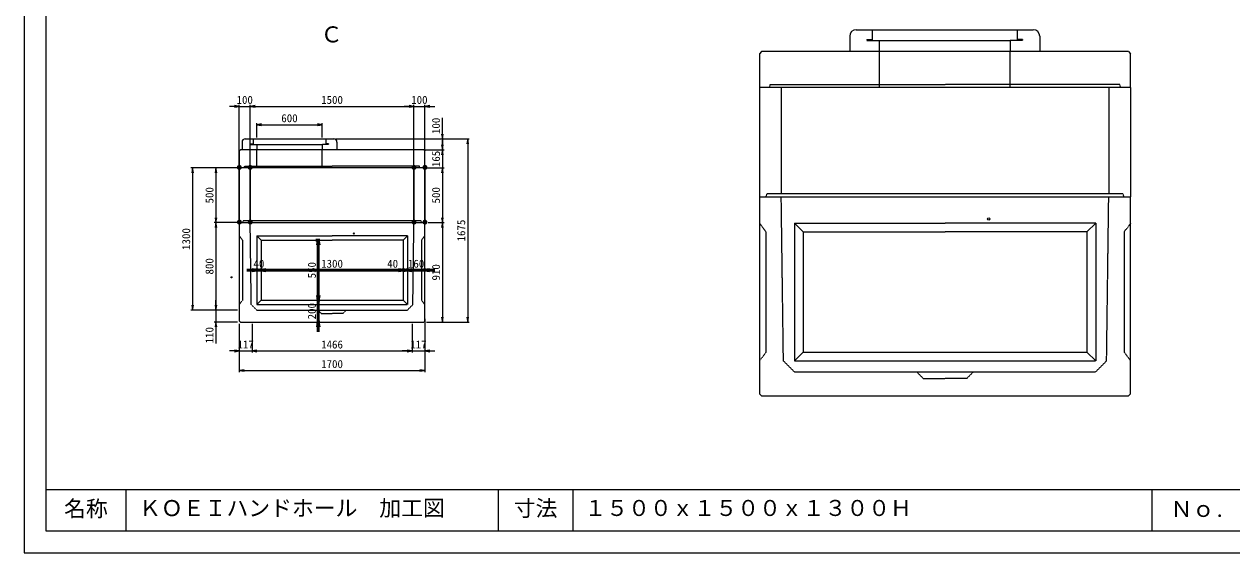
# Model space of a CAD drawing. Units: millimetres, scale not verified. Extents: x -420 to 421, y -297 to 297.
# Drawn here: x -420 to 133, y -297 to -55 of the extents above; entities that cross this region are included whole.
import ezdxf
from ezdxf.enums import TextEntityAlignment as Align

# ---------------------------------------------------------------- set-up
doc = ezdxf.new("R2010")
doc.units = ezdxf.units.MM
doc.header["$PDMODE"] = 32
doc.header["$PDSIZE"] = 0.5
doc.linetypes.add('USER2', pattern=[4.7625, 3.175, -1.5875])
doc.layers.add('0-0', color=7, linetype='Continuous')
for name, color, linetype, lineweight in [('0-1_0', 9, 'Continuous', 25), ('0-2_dims', 7, 'Continuous', 18), ('0-3_pen1実線', 4, 'Continuous', 13), ('0-4_pen3実線', 7, 'Continuous', 25), ('0-5_pen4実線', 7, 'Continuous', 25), ('0-6_pen2破線', 3, 'USER2', 25), ('0-8_鉄筋１', 7, 'Continuous', 50)]:
    doc.layers.add(name, color=color, linetype=linetype, lineweight=lineweight)
doc.styles.add('ＭＳ ゴシック', font='')
doc.styles.get('ＭＳ ゴシック').set_extended_font_data('MS Gothic')

# ---------------------------------------------------------------- blocks, each defined once
blk = doc.blocks.new('部分図 1')
at = {"layer": '0-1_0'}
blk.add_lwpolyline([(0, 0), (16824, 0), (16824, 11878), (0, 11878)], close=True, dxfattribs=at)
at = {"layer": '0-2_dims'}
for p, q in [((2130.5, 3801.3), (2130.5, 3932.3)), ((2130.5, 3917.3), (2730.5, 3917.3)), ((2730.5, 3801.3), (2730.5, 3932.3)), ((3831.5, 3786.3), (3831.5, 3981.3)), ((2850.5, 3786.3), (3846.5, 3786.3)), ((2880.5, 3786.3), (4077.5, 3786.3)), ((3831.5, 3786.3), (3831.5, 3686.3)), ((3831.5, 3686.3), (3831.5, 3776.3)), ((4062.5, 3786.3), (4062.5, 2111.3)), ((3675.5, 3686.3), (3846.5, 3686.3)), ((3675.5, 3686.3), (3846.5, 3686.3)), ((3831.5, 3686.3), (3831.5, 3596.3)), ((3831.5, 3686.3), (3831.5, 3521.3)), ((1940.5, 3521.3), (1528, 3521.3)), ((1543, 3521.3), (1543, 2221.3)), ((1955.5, 3521.3), (1741.5, 3521.3)), ((1756.5, 3521.3), (1756.5, 3021.3)), ((3685.5, 3521.3), (3846.5, 3521.3)), ((3685.5, 3521.3), (3846.5, 3521.3)), ((3831.5, 3521.3), (3831.5, 3431.3)), ((3831.5, 3521.3), (3831.5, 3021.3)), ((1955.5, 3021.3), (1741.5, 3021.3)), ((1955.5, 3021.3), (1741.5, 3021.3)), ((1756.5, 3021.3), (1756.5, 2221.3)), ((3700.5, 3021.3), (3846.5, 3021.3)), ((3700.5, 3021.3), (3846.5, 3021.3)), ((3831.5, 3021.3), (3831.5, 2111.3)), ((1940.5, 2221.3), (1528, 2221.3)), ((1955.5, 2221.3), (1741.5, 2221.3)), ((1955.5, 2221.3), (1741.5, 2221.3)), ((1756.5, 2221.3), (1756.5, 2311.3)), ((1756.5, 2221.3), (1756.5, 2111.3)), ((1955.5, 2111.3), (1741.5, 2111.3)), ((1756.5, 2111.3), (1756.5, 1916.3)), ((3685.5, 2111.3), (3846.5, 2111.3)), ((3700.5, 2111.3), (4077.5, 2111.3))]:
    blk.add_line(p, q, dxfattribs=at)
for points in [[(2175.5, 3924.8), (2130.5, 3917.3), (2175.5, 3909.8)], [(2685.5, 3909.8), (2730.5, 3917.3), (2685.5, 3924.8)], [(3824, 3831.3), (3831.5, 3786.3), (3839, 3831.3)], [(4070, 3741.3), (4062.5, 3786.3), (4055, 3741.3)], [(3824, 3731.3), (3831.5, 3686.3), (3839, 3731.3)], [(3839, 3641.3), (3831.5, 3686.3), (3824, 3641.3)], [(1550.5, 3476.3), (1543, 3521.3), (1535.5, 3476.3)], [(1764, 3476.3), (1756.5, 3521.3), (1749, 3476.3)], [(3839, 3476.3), (3831.5, 3521.3), (3824, 3476.3)], [(3839, 3476.3), (3831.5, 3521.3), (3824, 3476.3)], [(1749, 3066.3), (1756.5, 3021.3), (1764, 3066.3)], [(1764, 2976.3), (1756.5, 3021.3), (1749, 2976.3)], [(3824, 3066.3), (3831.5, 3021.3), (3839, 3066.3)], [(3839, 2976.3), (3831.5, 3021.3), (3824, 2976.3)], [(1535.5, 2266.3), (1543, 2221.3), (1550.5, 2266.3)], [(1749, 2266.3), (1756.5, 2221.3), (1764, 2266.3)], [(1749, 2266.3), (1756.5, 2221.3), (1764, 2266.3)], [(1764, 2066.3), (1756.5, 2111.3), (1749, 2066.3)], [(3824, 2156.3), (3831.5, 2111.3), (3839, 2156.3)], [(4055, 2156.3), (4062.5, 2111.3), (4070, 2156.3)]]:
    blk.add_lwpolyline(points, dxfattribs=at)
at = {"layer": '0-2_dims', "color": 2}
blk.add_circle((8834.7, 3055.4), 11, dxfattribs=at)
at = {"layer": '0-3_pen1実線'}
for p, q in [((9031.7, 4680.08), (9037.66, 4686.03)), ((2730.5, 3733.32), (2733.48, 3736.3))]:
    blk.add_line(p, q, dxfattribs=at)
at = {"layer": '0-4_pen3実線'}
for p, q in [((7621.7, 4786.03), (9241.7, 4786.03)), ((7561.7, 4726.03), (7561.7, 4586.03)), ((9301.7, 4726.03), (9301.7, 4586.03)), ((6754.7, 4586), (6734.7, 4566)), ((6734.7, 4566), (6734.7, 4256)), ((10114.7, 4586), (6754.7, 4586)), ((10114.7, 4586), (10134.7, 4566)), ((10134.7, 4256), (10134.7, 4566)), ((6734.7, 4256), (6734.7, 3256)), ((10134.7, 4256), (6734.7, 4256)), ((10134.7, 4256), (10134.7, 3256)), ((1970.4, 3036), (1970.4, 4100)), ((2070.2, 3039.5), (2070.2, 4100)), ((2070.2, 3039.5), (2070.2, 4100)), ((3570.19, 3039.5), (3570.19, 4100)), ((3570.19, 3039.5), (3570.19, 4100)), ((3670.4, 3034.69), (3670.4, 4100)), ((1970.4, 4085), (1880.4, 4085)), ((1970.4, 4085), (2070.2, 4085)), ((2070.2, 4085), (2160.2, 4085)), ((2070.2, 4085), (3570.19, 4085)), ((3570.19, 4085), (3480.19, 4085)), ((3570.19, 4085), (3670.4, 4085)), ((3670.4, 4085), (3760.4, 4085)), ((2025.5, 3786.3), (2835.5, 3786.3)), ((1980.5, 3686.3), (1970.5, 3676.3)), ((1970.5, 3676.3), (1970.5, 3521.3)), ((3660.5, 3686.3), (1980.5, 3686.3)), ((1995.5, 3756.3), (1995.5, 3686.3)), ((2865.5, 3756.3), (2865.5, 3686.3)), ((3660.5, 3686.3), (3670.5, 3676.3)), ((3670.5, 3521.3), (3670.5, 3676.3)), ((1970.5, 3521.3), (1970.5, 3021.3)), ((3670.5, 3521.3), (1970.5, 3521.3)), ((3670.5, 3521.3), (3670.5, 3021.3)), ((6734.7, 3256), (6734.7, 1456)), ((6734.7, 3256), (10134.7, 3256)), ((10134.7, 1456), (10134.7, 3256)), ((1970.4, 3021), (1970.4, 2121)), ((1970.5, 3021.3), (3670.5, 3021.3)), ((3670.4, 2121), (3670.4, 3021)), ((7054.7, 3016), (8434.7, 3016)), ((7054.7, 3016), (7054.7, 1756)), ((7134.7, 2936), (7054.7, 3016)), ((9814.7, 3016), (8434.7, 3016)), ((9734.7, 2936), (9814.7, 3016)), ((9814.7, 3016), (9814.7, 1756)), ((2130.4, 2901), (2820.4, 2901)), ((2130.4, 2901), (2130.4, 2271)), ((2170.4, 2861), (2130.4, 2901)), ((3510.4, 2901), (2820.4, 2901)), ((3470.4, 2861), (3510.4, 2901)), ((3510.4, 2901), (3510.4, 2271)), ((7134.7, 2936), (7134.7, 1836)), ((7134.7, 2936), (8434.7, 2936)), ((9734.7, 2936), (8434.7, 2936)), ((9734.7, 2936), (9734.7, 1836)), ((2170.4, 2861), (2170.4, 2311)), ((2170.4, 2861), (2820.4, 2861)), ((3470.4, 2861), (2820.4, 2861)), ((3470.4, 2861), (3470.4, 2311)), ((2170.4, 2311), (2130.4, 2271)), ((2130.4, 2271), (2820.4, 2271)), ((2170.4, 2311), (2820.4, 2311)), ((2820.4, 2311), (3470.4, 2311)), ((2820.4, 2271), (3509.74, 2271.66)), ((3470.4, 2311), (3510.4, 2271)), ((1970.4, 2121), (1980.4, 2111)), ((1980.4, 2111), (3660.4, 2111)), ((3670.4, 2121), (3660.4, 2111)), ((3670.4, 2140), (3670.4, 1832)), ((1970.4, 2096), (1970.4, 1832)), ((1970.4, 2015), (1970.4, 1653)), ((2087.2, 2096), (2087.2, 1832)), ((2087.2, 2096), (2087.2, 1832)), ((3553.4, 2096), (3553.4, 1832)), ((3553.4, 2096), (3553.4, 1832)), ((3670.4, 1990), (3670.4, 1653)), ((1970.4, 1847), (1880.4, 1847)), ((1970.4, 1847), (2087.2, 1847)), ((2087.2, 1847), (2177.2, 1847)), ((2087.2, 1847), (3553.4, 1847)), ((3553.4, 1847), (3463.4, 1847)), ((3553.4, 1847), (3670.4, 1847)), ((3670.4, 1847), (3760.4, 1847)), ((7134.7, 1836), (7054.7, 1756)), ((7134.7, 1836), (8434.7, 1836)), ((8434.7, 1836), (9734.7, 1836)), ((9734.7, 1836), (9814.7, 1756)), ((1970.4, 1668), (3670.4, 1668)), ((7054.7, 1756), (8434.7, 1756)), ((8434.7, 1756), (9813.38, 1757.32)), ((6734.7, 1456), (6754.7, 1436)), ((10134.7, 1456), (10114.7, 1436)), ((6754.7, 1436), (10114.7, 1436)), ((931, 580), (931, 200)), ((5025, 580), (5025, 200))]:
    blk.add_line(p, q, dxfattribs=at)
for points in [[(1925.4, 4077.5), (1970.4, 4085), (1925.4, 4092.5)], [(2115.2, 4092.5), (2070.2, 4085), (2115.2, 4077.5)], [(2115.2, 4092.5), (2070.2, 4085), (2115.2, 4077.5)], [(3525.19, 4077.5), (3570.19, 4085), (3525.19, 4092.5)], [(3525.19, 4077.5), (3570.19, 4085), (3525.19, 4092.5)], [(3715.4, 4092.5), (3670.4, 4085), (3715.4, 4077.5)], [(1925.4, 1839.5), (1970.4, 1847), (1925.4, 1854.5)], [(2132.2, 1854.5), (2087.2, 1847), (2132.2, 1839.5)], [(2132.2, 1854.5), (2087.2, 1847), (2132.2, 1839.5)], [(3508.4, 1839.5), (3553.4, 1847), (3508.4, 1854.5)], [(3508.4, 1839.5), (3553.4, 1847), (3508.4, 1854.5)], [(3715.4, 1854.5), (3670.4, 1847), (3715.4, 1839.5)], [(2015.4, 1675.5), (1970.4, 1668), (2015.4, 1660.5)], [(3625.4, 1660.5), (3670.4, 1668), (3625.4, 1675.5)]]:
    blk.add_lwpolyline(points, dxfattribs=at)
blk.add_circle((3020.3, 2921.1), 5.6, dxfattribs=at)
for centre, radius, start, end in [((7621.7, 4726.03), 60, 90, 180), ((9241.7, 4726.03), 60, 0, 90), ((2025.5, 3756.3), 30, 90, 180), ((2835.5, 3756.3), 30, 0, 90)]:
    blk.add_arc(centre, radius, start, end, dxfattribs=at)
blk.add_point((1900.01, 2520.71), dxfattribs=at)
at = {"layer": '0-5_pen4実線'}
for p, q in [((200, 580), (16610, 580)), ((4340.3, 580), (4340.3, 200)), ((10328, 580), (10328, 200))]:
    blk.add_line(p, q, dxfattribs=at)
blk.add_lwpolyline([(200, 200), (16610, 200), (16610, 11452), (200, 11452)], close=True, dxfattribs=at)
at = {"layer": '0-6_pen2破線'}
for p, q in [((7767.7, 4786.03), (7767.7, 4686.03)), ((9095.7, 4786.03), (9095.7, 4698.03)), ((7719.7, 4698.03), (7719.7, 4686.03)), ((7719.7, 4698.03), (7767.7, 4698.03)), ((7719.7, 4686.03), (9031.7, 4686.03)), ((7831.7, 4686.03), (7831.7, 4586.03)), ((9143.7, 4686.03), (9031.7, 4686.03)), ((9031.7, 4686.03), (9031.7, 4586.03)), ((9143.7, 4698.03), (9095.7, 4698.03)), ((9143.7, 4698.03), (9143.7, 4686.03)), ((7833.9, 4256), (7833.9, 4586)), ((9032.7, 4255.2), (9032.7, 4585.2)), ((6824.7, 4256), (6834.7, 4286)), ((6834.7, 4286), (8434.7, 4286)), ((6934.7, 4256), (6934.7, 3286)), ((9934.7, 4256), (9934.7, 3286)), ((2098.5, 3786.3), (2098.5, 3736.3)), ((2762.5, 3786.3), (2762.5, 3742.3)), ((2074.5, 3742.3), (2074.5, 3736.3)), ((2074.5, 3742.3), (2098.5, 3742.3)), ((2074.5, 3736.3), (2730.5, 3736.3)), ((2130.5, 3736.3), (2130.5, 3686.3)), ((2130.5, 3521.3), (2130.5, 3686.3)), ((2786.5, 3736.3), (2730.5, 3736.3)), ((2730.5, 3736.3), (2730.5, 3686.3)), ((2730.5, 3521.3), (2730.5, 3686.3)), ((2786.5, 3742.3), (2762.5, 3742.3)), ((2786.5, 3742.3), (2786.5, 3736.3)), ((2015.5, 3521.3), (2020.5, 3536.3)), ((2020.5, 3536.3), (2820.5, 3536.3)), ((2070.5, 3521.3), (2070.5, 3036.3)), ((3570.5, 3521.3), (3570.5, 3036.3)), ((6794.7, 3256), (6804.7, 3286)), ((8434.7, 3286), (6804.7, 3286)), ((6954.7, 1756), (6934.7, 3256)), ((10064.7, 3286), (8434.7, 3286)), ((9914.7, 1756), (9934.31, 3256)), ((10074.7, 3256), (10064.7, 3286)), ((2000.5, 3021.3), (2005.5, 3036.3)), ((2820.5, 3036.3), (2005.5, 3036.3)), ((2080.4, 2271), (2070.4, 3021)), ((3635.5, 3036.3), (2820.5, 3036.3)), ((3560.4, 2271), (3570.2, 3021)), ((3640.5, 3021.3), (3635.5, 3036.3)), ((6734.7, 3016), (6794.7, 2936)), ((10134.7, 3016), (10074.7, 2936)), ((1970.4, 2901), (2000.4, 2861)), ((3670.4, 2901), (3640.4, 2861)), ((6794.7, 2936), (6794.7, 1836)), ((10074.7, 2936), (10074.7, 1836)), ((2000.4, 2861), (2000.4, 2311)), ((3640.4, 2861), (3640.4, 2311)), ((2000.4, 2311), (1970.4, 2271)), ((2130.4, 2221), (2080.4, 2271)), ((2130.4, 2221), (2820.4, 2221)), ((2690.4, 2221), (2720.4, 2191)), ((2820.4, 2221), (3510.4, 2221)), ((2950.4, 2221), (2920.4, 2191)), ((3510.4, 2221), (3560.4, 2271)), ((3640.4, 2311), (3670.4, 2271)), ((2720.4, 2191), (2820.4, 2191)), ((2920.4, 2191), (2820.4, 2191)), ((6794.7, 1836), (6734.7, 1756)), ((10074.7, 1836), (10134.7, 1756)), ((7054.7, 1656), (6954.7, 1756)), ((9814.7, 1656), (9914.7, 1756)), ((7054.7, 1656), (8434.7, 1656)), ((8174.7, 1656), (8234.7, 1596)), ((8234.7, 1596), (8434.7, 1596)), ((8434.7, 1656), (9814.7, 1656)), ((8634.7, 1596), (8434.7, 1596)), ((8694.7, 1656), (8634.7, 1596))]:
    blk.add_line(p, q, dxfattribs=at)
for points in [[(10044.7, 4256), (10034.7, 4286), (8434.7, 4286)], [(3625.5, 3521.3), (3620.5, 3536.3), (2820.5, 3536.3)]]:
    blk.add_lwpolyline(points, dxfattribs=at)
at = {"layer": '0-8_鉄筋１'}
for p, q in [((2672.9, 2861), (2709.4, 2861)), ((2694.4, 2861), (2694.4, 2311)), ((2130.4, 2586), (2040.4, 2586)), ((2130.4, 2586), (2130.4, 2601)), ((2130.4, 2586), (2170.4, 2586)), ((2170.4, 2586), (2170.4, 2601)), ((2170.4, 2586), (2170.4, 2601)), ((2170.4, 2586), (2260.4, 2586)), ((2170.4, 2586), (3470.4, 2586)), ((3470.4, 2586), (3325.4, 2586)), ((3510.4, 2586), (3420.4, 2586)), ((3470.4, 2586), (3470.4, 2601)), ((3470.4, 2586), (3470.4, 2601)), ((3470.4, 2586), (3510.4, 2586)), ((3510.4, 2586), (3510.4, 2601)), ((3510.4, 2586), (3510.4, 2601)), ((3510.4, 2586), (3600.4, 2586)), ((3510.4, 2586), (3670.4, 2586)), ((3670.4, 2586), (3670.4, 2601)), ((3670.4, 2586), (3760.4, 2586)), ((2694.4, 2311), (2694.4, 2401)), ((2694.4, 2311), (2709.4, 2311)), ((2694.4, 2311), (2709.4, 2311)), ((2694.4, 2311), (2694.4, 2111)), ((2694.4, 2111), (2709.4, 2111)), ((2694.4, 2111), (2694.4, 2021))]:
    blk.add_line(p, q, dxfattribs=at)
for points in [[(2701.9, 2816), (2694.4, 2861), (2686.9, 2816)], [(2085.4, 2578.5), (2130.4, 2586), (2085.4, 2593.5)], [(2215.4, 2593.5), (2170.4, 2586), (2215.4, 2578.5)], [(2215.4, 2593.5), (2170.4, 2586), (2215.4, 2578.5)], [(3425.4, 2578.5), (3470.4, 2586), (3425.4, 2593.5)], [(3425.4, 2578.5), (3470.4, 2586), (3425.4, 2593.5)], [(3465.4, 2578.5), (3510.4, 2586), (3465.4, 2593.5)], [(3555.4, 2593.5), (3510.4, 2586), (3555.4, 2578.5)], [(3715.4, 2593.5), (3670.4, 2586), (3715.4, 2578.5)], [(2686.9, 2356), (2694.4, 2311), (2701.9, 2356)], [(2686.9, 2356), (2694.4, 2311), (2701.9, 2356)], [(2701.9, 2066), (2694.4, 2111), (2686.9, 2066)]]:
    blk.add_lwpolyline(points, dxfattribs=at)
at = {"layer": '0-2_dims', "style": 'ＭＳ ゴシック'}
for s, height, p in [('Ｃ', 146.6, (2715.71, 4626)), ('600', 73.31, (2355.5, 3917.8))]:
    blk.add_text(s, height=height, dxfattribs=at).set_placement(p, align=Align.BOTTOM_LEFT)
for s, p in [('100', (3831, 3831.3)), ('165', (3831, 3528.8)), ('500', (1756, 3196.3)), ('500', (3831, 3196.3)), ('1675', (4062, 2848.8)), ('1300', (1542.5, 2771.3)), ('800', (1756, 2546.3)), ('910', (3831, 2491.3)), ('110', (1756, 1916.3))]:
    blk.add_text(s, height=73.31, rotation=90, dxfattribs=at).set_placement(p, align=Align.BOTTOM_LEFT)
at = {"layer": '0-4_pen3実線', "style": 'ＭＳ ゴシック'}
for s, height, p in [('100', 73.31, (1945.3, 4085.5)), ('1500', 73.31, (2720.2, 4085.5)), ('100', 73.31, (3545.3, 4085.5)), ('●', 36.66, (1945, 3495.8)), ('●', 36.66, (2044.6, 3495.8)), ('●', 36.66, (3545, 3495.8)), ('●', 36.66, (3645.2, 3495.8)), ('●', 36.66, (1945.8, 2995.3)), ('●', 36.66, (2045.5, 2995.7)), ('●', 36.66, (3545.3, 2995.1)), ('●', 36.66, (3645.4, 2995)), ('117', 73.31, (1953.8, 1847.5)), ('1466', 73.31, (2720.3, 1847.5)), ('117', 73.31, (3536.9, 1847.5)), ('1700', 73.31, (2720.4, 1668.5)), ('名称', 146.6, (366, 287)), ('ＫＯＥＩハンドホール\u3000加工図', 146.6, (1053, 292)), ('寸法', 146.6, (4484.2, 291)), ('１５００ｘ１５００ｘ１３００Ｈ', 146.6, (5132, 293)), ('Ｎｏ.', 146.6, (10500.7, 284.33))]:
    blk.add_text(s, height=height, dxfattribs=at).set_placement(p, align=Align.BOTTOM_LEFT)
at = {"layer": '0-8_鉄筋１', "style": 'ＭＳ ゴシック'}
for s, p in [('40', (2100.4, 2586.5)), ('1300', (2720.4, 2586.5)), ('40', (3325.4, 2586.5)), ('160', (3515.4, 2586.5))]:
    blk.add_text(s, height=73.31, dxfattribs=at).set_placement(p, align=Align.BOTTOM_LEFT)
for s, p in [('550', (2693.9, 2511)), ('200', (2693.9, 2136))]:
    blk.add_text(s, height=73.31, rotation=90, dxfattribs=at).set_placement(p, align=Align.BOTTOM_LEFT)

msp = doc.modelspace()

# ---------------------------------------------------------------- block references
at = {"layer": '0-0', "xscale": 0.05, "yscale": 0.05}
msp.add_blockref('部分図 1', (-420.5, -297), dxfattribs=at)

doc.saveas('drawing.dxf')
